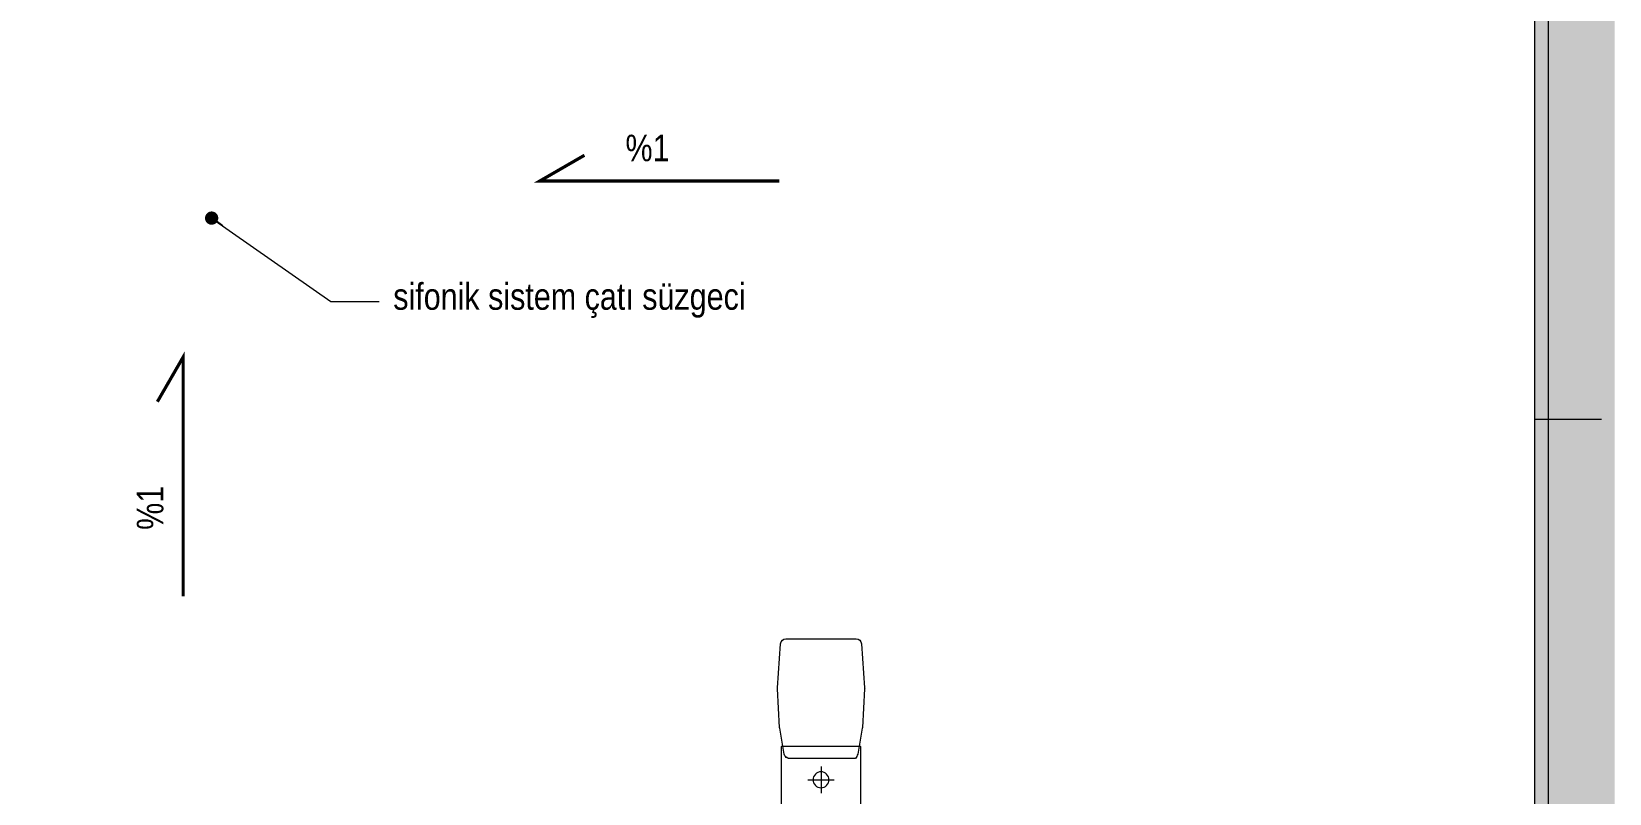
# Model space of a CAD drawing. Extents: x -1417 to 34975, y -245 to 8298.
# Drawn here: x 33345 to 33938, y 855 to 1141 of the extents above; entities that cross this region are included whole.
import ezdxf
from ezdxf.enums import TextEntityAlignment as Align

# ---------------------------------------------------------------- set-up
doc = ezdxf.new("R2010")
doc.units = 0
doc.linetypes.add('HIDDEN', pattern=[0.375, 0.25, -0.125])
doc.layers.get('0').update_dxf_attribs({"color": 9, "lineweight": 9})
for name, color, linetype, lineweight in [('05G', 8, 'Continuous', 9), ('06A', 9, 'Continuous', 9), ('06C', 9, 'Continuous', 9), ('06D', 9, 'Continuous', 9), ('21', 9, 'Continuous', 9)]:
    doc.layers.add(name, color=color, linetype=linetype, lineweight=lineweight)
doc.styles.add('MuuM_TEXT-STANDART', font='ARIALN.TTF')
doc.dimstyles.new('MuuM_DIM100', dxfattribs={"dimscale": 10, "dimtxt": 2, "dimasz": 1, "dimexe": 1, "dimexo": 1, "dimgap": 1, "dimtad": 1, "dimdec": 1, "dimrnd": 0.5, "dimdsep": 46, "dimtxsty": 'MuuM_TEXT-STANDART', "dimblk": 'ARCHTICK', "dimcen": 0, "dimdle": 0.15, "dimclrd": 256, "dimclre": 256, "dimclrt": 256, "dimadec": 0, "dimazin": 0, "dimtfac": 5, "dimtdec": 1, "dimtix": 1, "dimtmove": 2, "dimatfit": 3, "dimldrblk": 'DOT', "dimfxl": 0.2, "dimtolj": 1, "dimlwd": -1, "dimlwe": -1, "dimarcsym": 0})

# ---------------------------------------------------------------- blocks, each defined once
blk = doc.blocks.new('_ArchTick')
at = {"color": 0, "linetype": 'ByBlock', "const_width": 0.15}
blk.add_lwpolyline([(-0.5, -0.5), (0.5, 0.5)], dxfattribs=at)
blk = doc.blocks.new('_Dot')
at = {"color": 0, "linetype": 'ByBlock', "lineweight": -2}
blk.add_line((-0.5, 0), (-1, 0), dxfattribs=at)
at = {"color": 0, "linetype": 'ByBlock', "const_width": 0.5}
blk.add_lwpolyline([(-0.25, 0, 1), (0.25, 0, 1)], format="xyb", close=True, dxfattribs=at)
blk = doc.blocks.new('ARKTOS')
for p, q in [((-3, 0), (-13, 0)), ((-8, -5), (-8, 5))]:
    blk.add_line(p, q)
blk.add_lwpolyline([(-20.5, 15), (4.5, 15), (4.5, -15), (-20.5, -15)], close=True)
at = {"linetype": 'ByBlock'}
for points in [[(0, -11.83, 0.363965), (1.65, -13.8), (11.44, -15.53, 0.029047), (11.67, -15.56), (26.26, -16.41, 0.033251), (26.53, -16.41), (43.16, -15.17, 0.392539), (45.01, -13.17), (45.01, 13.17, 0.392539), (43.16, 15.17), (26.53, 16.41, 0.033251), (26.26, 16.41), (11.67, 15.56, 0.029047), (11.44, 15.53), (1.65, 13.8, 0.047994), (0, 12.97), (0, -11.83)], [(0, -11.83, 0.229142), (0.76, -13.4, 0.044394)]]:
    blk.add_lwpolyline(points, format="xyb", dxfattribs=at)
blk.add_circle((-8, 0), 3)
blk = doc.blocks.new('p-vw-catiaydinlatmaelemanlari')
at = {"layer": '06C', "color": 0, "linetype": 'ByBlock', "xscale": -1, "rotation": 270}
blk.add_blockref('ARKTOS', (33641.96, 868), dxfattribs=at)

msp = doc.modelspace()

# ---------------------------------------------------------------- hatches: boundary and pattern name
at = {"layer": '05G'}
h = msp.add_hatch(color=253, dxfattribs=at)
h.dxf.hatch_style = 1
h.paths.add_polyline_path([(33940.33, 212.5), (33910.33, 212.5), (33910.33, 3992.5), (33940.33, 3992.5)])

# ---------------------------------------------------------------- linework, layer by layer
at = {"layer": '06A'}
for points in [[(33910.33, 212.5), (33910.33, 3968.5)], [(33935.33, 995.5), (33910.33, 995.5)]]:
    msp.add_lwpolyline(points, dxfattribs=at)
at = {"layer": '06D', "linetype": 'HIDDEN'}
msp.add_lwpolyline([(33910.33, 3972.5), (33915.33, 3972.5), (33915.33, 232.5), (32458.33, 232.5), (32458.33, 332.5), (31675.33, 332.5)], dxfattribs=at)
at = {"layer": '21', "const_width": 1.2}
for points in [[(33626.27, 1085.15), (33536.27, 1085.15), (33553.04, 1094.83)], [(33402.19, 928.93), (33402.19, 1018.93), (33392.51, 1002.16)]]:
    msp.add_lwpolyline(points, dxfattribs=at)

# ---------------------------------------------------------------- block references
msp.add_blockref('p-vw-catiaydinlatmaelemanlari', (0, 0))

# ---------------------------------------------------------------- texts
at = {"layer": '21', "style": 'MuuM_TEXT-STANDART'}
msp.add_text('sifonik sistem çatı süzgeci', height=10, dxfattribs=at).set_placement((33481.17, 1046.74), align=Align.TOP_LEFT)
at = {"layer": '21', "insert": (33568.47, 1102.57), "char_height": 10, "width": 119.8316, "attachment_point": 1, "style": 'MuuM_TEXT-STANDART'}
msp.add_mtext('%1', dxfattribs=at)
at = {"layer": '21', "insert": (33384.77, 970.54), "char_height": 10, "width": 119.8316, "attachment_point": 3, "rotation": 90, "style": 'MuuM_TEXT-STANDART'}
msp.add_mtext('%1', dxfattribs=at)

# ---------------------------------------------------------------- leaders
at = {"layer": '21'}
msp.add_leader([(33412.9, 1071.2), (33457.74, 1039.81), (33475.84, 1039.81)], dimstyle='MuuM_DIM100', override={"dimasz": 0.5}, dxfattribs=at)

doc.saveas('drawing.dxf')
